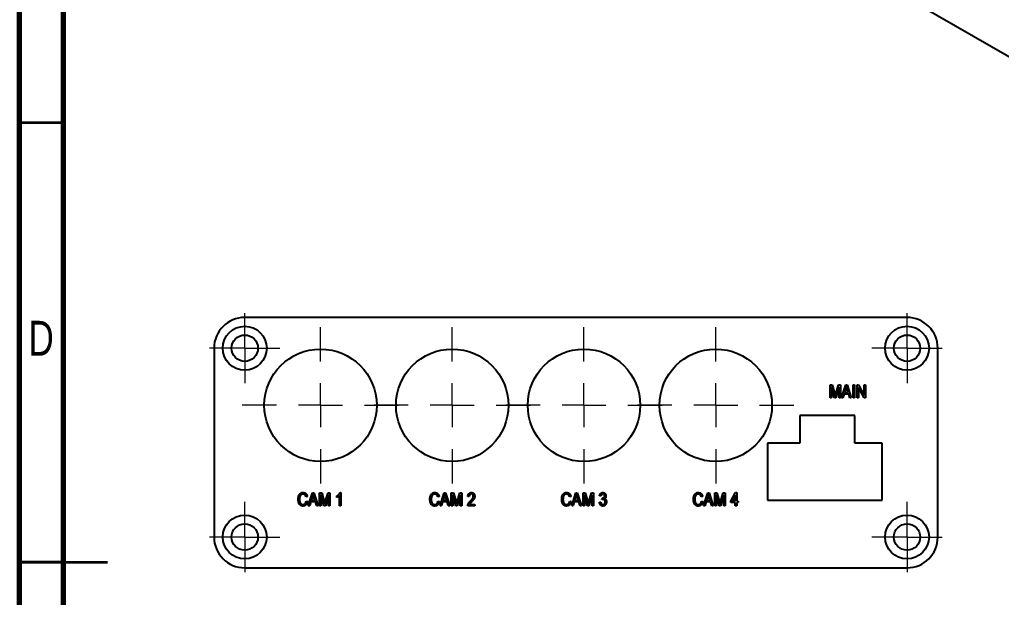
# Model space of a CAD drawing. Header units: millimetres. Extents: x 15 to 205, y 5 to 292.
# Drawn here: x 15 to 126.8, y 144.5 to 210.3 of the extents above; entities that cross this region are included whole.
import ezdxf

# ---------------------------------------------------------------- set-up
doc = ezdxf.new("R2010")
doc.units = ezdxf.units.MM
doc.styles.add('SLDTEXTSTYLE0', font='TXT', dxfattribs={"width": 0.75})

# ---------------------------------------------------------------- blocks, each defined once
blk = doc.blocks.new('SW_CENTERMARKSYMBOL_0')
at = {"color": 0, "linetype": 'Continuous', "lineweight": 0}
for p, q in [((0, 2.5), (0, 4)), ((0, 0), (0, 2.5)), ((-2.5, 0), (-4, 0)), ((0, 0), (-2.5, 0)), ((0, 0), (0, -2.5)), ((0, 0), (2.5, 0)), ((2.5, 0), (4, 0)), ((0, -2.5), (0, -4))]:
    blk.add_line(p, q, dxfattribs=at)
blk = doc.blocks.new('SW_CENTERMARKSYMBOL_1')
at = {"color": 0, "linetype": 'Continuous', "lineweight": 0}
for p, q in [((0, 2.5), (0, 4)), ((0, 0), (0, 2.5)), ((-2.5, 0), (-4, 0)), ((0, 0), (-2.5, 0)), ((0, 0), (0, -2.5)), ((0, 0), (2.5, 0)), ((2.5, 0), (4, 0)), ((0, -2.5), (0, -4))]:
    blk.add_line(p, q, dxfattribs=at)
blk = doc.blocks.new('SW_CENTERMARKSYMBOL_2')
at = {"color": 0, "linetype": 'Continuous', "lineweight": 0}
for p, q in [((0, 2.5), (0, 4)), ((0, 0), (0, 2.5)), ((-2.5, 0), (-4, 0)), ((0, 0), (-2.5, 0)), ((0, 0), (0, -2.5)), ((0, 0), (2.5, 0)), ((2.5, 0), (4, 0)), ((0, -2.5), (0, -4))]:
    blk.add_line(p, q, dxfattribs=at)
blk = doc.blocks.new('SW_CENTERMARKSYMBOL_3')
at = {"color": 0, "linetype": 'Continuous', "lineweight": 0}
for p, q in [((0, 2.5), (0, 4)), ((0, 0), (0, 2.5)), ((-2.5, 0), (-4, 0)), ((0, 0), (-2.5, 0)), ((0, 0), (0, -2.5)), ((0, 0), (2.5, 0)), ((2.5, 0), (4, 0)), ((0, -2.5), (0, -4))]:
    blk.add_line(p, q, dxfattribs=at)
blk = doc.blocks.new('SW_CENTERMARKSYMBOL_4')
at = {"color": 0, "linetype": 'Continuous', "lineweight": 0}
for p, q in [((0, 5), (0, 8.9)), ((0, 0), (0, 2.5)), ((-5, 0), (-8.9, 0)), ((0, 0), (-2.5, 0)), ((0, 0), (0, -2.5)), ((0, 0), (2.5, 0)), ((5, 0), (8.9, 0)), ((0, -5), (0, -8.9))]:
    blk.add_line(p, q, dxfattribs=at)
blk = doc.blocks.new('SW_CENTERMARKSYMBOL_5')
at = {"color": 0, "linetype": 'Continuous', "lineweight": 0}
for p, q in [((0, 5), (0, 8.9)), ((0, 0), (0, 2.5)), ((-5, 0), (-8.9, 0)), ((0, 0), (-2.5, 0)), ((0, 0), (0, -2.5)), ((0, 0), (2.5, 0)), ((5, 0), (8.9, 0)), ((0, -5), (0, -8.9))]:
    blk.add_line(p, q, dxfattribs=at)
blk = doc.blocks.new('SW_CENTERMARKSYMBOL_6')
at = {"color": 0, "linetype": 'Continuous', "lineweight": 0}
for p, q in [((0, 5), (0, 8.9)), ((0, 0), (0, 2.5)), ((-5, 0), (-8.9, 0)), ((0, 0), (-2.5, 0)), ((0, 0), (0, -2.5)), ((0, 0), (2.5, 0)), ((5, 0), (8.9, 0)), ((0, -5), (0, -8.9))]:
    blk.add_line(p, q, dxfattribs=at)
blk = doc.blocks.new('SW_CENTERMARKSYMBOL_7')
at = {"color": 0, "linetype": 'Continuous', "lineweight": 0}
for p, q in [((0, 5), (0, 8.9)), ((0, 0), (0, 2.5)), ((-5, 0), (-8.9, 0)), ((0, 0), (-2.5, 0)), ((0, 0), (0, -2.5)), ((0, 0), (2.5, 0)), ((5, 0), (8.9, 0)), ((0, -5), (0, -8.9))]:
    blk.add_line(p, q, dxfattribs=at)

msp = doc.modelspace()

# ---------------------------------------------------------------- linework, layer by layer
at = {"color": 7, "linetype": 'Continuous', "lineweight": 70}
for p, q in [((15, 5), (15, 292)), ((20, 10), (20, 287))]:
    msp.add_line(p, q, dxfattribs=at)
at = {"color": 7, "linetype": 'Continuous', "lineweight": 25}
for p, q in [((104.76, 219.24), (158.08, 188.46)), ((116.03, 176.35), (40.63, 176.35)), ((37.13, 172.85), (37.13, 151.35)), ((119.53, 151.35), (119.53, 172.85)), ((107.27, 168.68), (107.51, 168.68)), ((107.27, 167.18), (107.27, 168.68)), ((107.78, 167.18), (107.42, 168.49)), ((107.42, 168.49), (107.42, 167.18)), ((107.51, 168.68), (107.8, 167.62)), ((107.93, 167.64), (108.23, 168.68)), ((108.3, 168.42), (107.94, 167.18)), ((108.23, 168.68), (108.45, 168.68)), ((108.3, 167.18), (108.3, 168.42)), ((108.45, 168.68), (108.45, 167.18)), ((108.57, 167.18), (109.05, 168.68)), ((109.06, 168.24), (108.91, 167.8)), ((108.91, 167.8), (109.34, 167.8)), ((109.05, 168.68), (109.2, 168.68)), ((109.2, 168.68), (109.68, 167.18)), ((109.34, 167.8), (109.21, 168.22)), ((109.9, 168.68), (110.05, 168.68)), ((109.9, 167.18), (109.9, 168.68)), ((110.05, 168.68), (110.05, 167.18)), ((110.34, 168.68), (110.51, 168.68)), ((110.34, 167.18), (110.34, 168.68)), ((111.13, 167.18), (110.5, 168.37)), ((110.5, 168.37), (110.5, 167.18)), ((110.51, 168.68), (111.14, 167.48)), ((111.14, 168.68), (111.3, 168.68)), ((111.14, 167.48), (111.14, 168.68)), ((111.3, 168.68), (111.3, 167.18)), ((107.42, 167.18), (107.27, 167.18)), ((107.94, 167.18), (107.78, 167.18)), ((107.8, 167.62), (107.86, 167.4)), ((108.45, 167.18), (108.3, 167.18)), ((108.73, 167.18), (108.57, 167.18)), ((108.86, 167.63), (108.73, 167.18)), ((109.39, 167.63), (108.86, 167.63)), ((109.52, 167.18), (109.39, 167.63)), ((109.68, 167.18), (109.52, 167.18)), ((110.05, 167.18), (109.9, 167.18)), ((110.5, 167.18), (110.34, 167.18)), ((111.3, 167.18), (111.13, 167.18)), ((110.08, 165.18), (103.83, 165.18)), ((103.83, 165.18), (103.83, 162.03)), ((110.08, 162.03), (110.08, 165.18)), ((103.83, 162.03), (100.15, 162.03)), ((100.15, 162.03), (100.15, 155.55)), ((113.19, 162.03), (110.08, 162.03)), ((113.19, 155.55), (113.19, 162.03)), ((47.76, 155.97), (47.6, 155.93)), ((47.62, 155.42), (47.78, 155.38)), ((47.86, 154.9), (48.34, 156.4)), ((48.34, 155.96), (48.2, 155.52)), ((48.2, 155.52), (48.62, 155.52)), ((48.34, 156.4), (48.49, 156.4)), ((48.49, 156.4), (48.97, 154.9)), ((48.62, 155.52), (48.5, 155.93)), ((49.14, 156.4), (49.39, 156.4)), ((49.14, 154.9), (49.14, 156.4)), ((49.65, 154.9), (49.3, 156.21)), ((49.3, 156.21), (49.3, 154.9)), ((49.39, 156.4), (49.68, 155.34)), ((49.8, 155.35), (50.11, 156.4)), ((50.17, 156.14), (49.81, 154.9)), ((50.11, 156.4), (50.33, 156.4)), ((50.17, 154.9), (50.17, 156.14)), ((50.33, 156.4), (50.33, 154.9)), ((51.11, 155.85), (51.11, 156.03)), ((51.42, 154.9), (51.42, 156.09)), ((51.48, 156.42), (51.58, 156.42)), ((51.58, 156.42), (51.58, 154.9)), ((62.76, 155.97), (62.6, 155.93)), ((62.62, 155.42), (62.78, 155.38)), ((62.86, 154.9), (63.34, 156.4)), ((63.34, 155.96), (63.2, 155.52)), ((63.2, 155.52), (63.62, 155.52)), ((63.34, 156.4), (63.49, 156.4)), ((63.49, 156.4), (63.97, 154.9)), ((63.62, 155.52), (63.5, 155.93)), ((64.14, 156.4), (64.39, 156.4)), ((64.14, 154.9), (64.14, 156.4)), ((64.65, 154.9), (64.3, 156.21)), ((64.3, 156.21), (64.3, 154.9)), ((64.39, 156.4), (64.68, 155.34)), ((64.8, 155.35), (65.11, 156.4)), ((65.17, 156.14), (64.81, 154.9)), ((65.11, 156.4), (65.33, 156.4)), ((65.17, 154.9), (65.17, 156.14)), ((65.33, 156.4), (65.33, 154.9)), ((66.19, 155.95), (66.03, 155.97)), ((77.76, 155.97), (77.6, 155.93)), ((77.62, 155.42), (77.78, 155.38)), ((77.86, 154.9), (78.34, 156.4)), ((78.34, 155.96), (78.2, 155.52)), ((78.2, 155.52), (78.62, 155.52)), ((78.34, 156.4), (78.49, 156.4)), ((78.49, 156.4), (78.97, 154.9)), ((78.62, 155.52), (78.5, 155.93)), ((79.14, 156.4), (79.39, 156.4)), ((79.14, 154.9), (79.14, 156.4)), ((79.65, 154.9), (79.3, 156.21)), ((79.3, 156.21), (79.3, 154.9)), ((79.39, 156.4), (79.68, 155.34)), ((79.8, 155.35), (80.11, 156.4)), ((80.17, 156.14), (79.81, 154.9)), ((80.11, 156.4), (80.33, 156.4)), ((80.17, 154.9), (80.17, 156.14)), ((80.33, 156.4), (80.33, 154.9)), ((81.19, 156.03), (81.03, 156.05)), ((81.3, 155.62), (81.32, 155.79)), ((81.32, 155.79), (81.35, 155.79)), ((92.76, 155.97), (92.6, 155.93)), ((92.62, 155.42), (92.78, 155.38)), ((92.86, 154.9), (93.34, 156.4)), ((93.34, 155.96), (93.2, 155.52)), ((93.2, 155.52), (93.62, 155.52)), ((93.34, 156.4), (93.49, 156.4)), ((93.49, 156.4), (93.97, 154.9)), ((93.62, 155.52), (93.5, 155.93)), ((94.14, 156.4), (94.39, 156.4)), ((94.14, 154.9), (94.14, 156.4)), ((94.65, 154.9), (94.3, 156.21)), ((94.3, 156.21), (94.3, 154.9)), ((94.39, 156.4), (94.68, 155.34)), ((94.8, 155.35), (95.11, 156.4)), ((95.17, 156.14), (94.81, 154.9)), ((95.11, 156.4), (95.33, 156.4)), ((95.17, 154.9), (95.17, 156.14)), ((95.33, 156.4), (95.33, 154.9)), ((95.95, 155.44), (96.49, 156.42)), ((95.95, 155.27), (95.95, 155.44)), ((96.48, 156.12), (96.11, 155.44)), ((96.11, 155.44), (96.48, 155.44)), ((96.48, 155.44), (96.48, 156.12)), ((96.49, 156.42), (96.64, 156.42)), ((96.64, 156.42), (96.64, 155.44)), ((96.64, 155.44), (96.81, 155.44)), ((96.81, 155.44), (96.81, 155.27)), ((100.15, 155.55), (113.19, 155.55)), ((48.02, 154.9), (47.86, 154.9)), ((48.15, 155.35), (48.02, 154.9)), ((48.67, 155.35), (48.15, 155.35)), ((48.8, 154.9), (48.67, 155.35)), ((48.97, 154.9), (48.8, 154.9)), ((49.3, 154.9), (49.14, 154.9)), ((49.81, 154.9), (49.65, 154.9)), ((49.68, 155.34), (49.74, 155.11)), ((50.33, 154.9), (50.17, 154.9)), ((51.58, 154.9), (51.42, 154.9)), ((63.02, 154.9), (62.86, 154.9)), ((63.15, 155.35), (63.02, 154.9)), ((63.67, 155.35), (63.15, 155.35)), ((63.8, 154.9), (63.67, 155.35)), ((63.97, 154.9), (63.8, 154.9)), ((64.3, 154.9), (64.14, 154.9)), ((64.81, 154.9), (64.65, 154.9)), ((64.68, 155.34), (64.74, 155.11)), ((65.33, 154.9), (65.17, 154.9)), ((66.81, 154.9), (66.01, 154.9)), ((66.23, 155.07), (66.81, 155.07)), ((66.81, 155.07), (66.81, 154.9)), ((78.02, 154.9), (77.86, 154.9)), ((78.15, 155.35), (78.02, 154.9)), ((78.67, 155.35), (78.15, 155.35)), ((78.8, 154.9), (78.67, 155.35)), ((78.97, 154.9), (78.8, 154.9)), ((79.3, 154.9), (79.14, 154.9)), ((79.81, 154.9), (79.65, 154.9)), ((79.68, 155.34), (79.74, 155.11)), ((80.33, 154.9), (80.17, 154.9)), ((81.01, 155.31), (81.17, 155.33)), ((93.02, 154.9), (92.86, 154.9)), ((93.15, 155.35), (93.02, 154.9)), ((93.67, 155.35), (93.15, 155.35)), ((93.8, 154.9), (93.67, 155.35)), ((93.97, 154.9), (93.8, 154.9)), ((94.3, 154.9), (94.14, 154.9)), ((94.81, 154.9), (94.65, 154.9)), ((94.68, 155.34), (94.74, 155.11)), ((95.33, 154.9), (95.17, 154.9)), ((96.48, 155.27), (95.95, 155.27)), ((96.48, 154.9), (96.48, 155.27)), ((96.64, 154.9), (96.48, 154.9)), ((96.81, 155.27), (96.64, 155.27)), ((96.64, 155.27), (96.64, 154.9)), ((40.63, 147.85), (116.03, 147.85))]:
    msp.add_line(p, q, dxfattribs=at)
at = {"color": 7, "linetype": 'Continuous', "lineweight": 35}
for p, q in [((20, 198.5), (15, 198.5)), ((15, 148.5), (25, 148.5)), ((20, 148.5), (15, 148.5))]:
    msp.add_line(p, q, dxfattribs=at)
at = {"color": 7, "linetype": 'Continuous', "lineweight": 25}
for centre, radius in [((40.63, 172.85), 2.5), ((116.03, 172.85), 2.5), ((40.63, 172.85), 1.5), ((116.03, 172.85), 1.5), ((49.25, 166.35), 6.4), ((64.25, 166.35), 6.4), ((79.25, 166.35), 6.4), ((94.25, 166.35), 6.4), ((40.63, 151.35), 2.5), ((116.03, 151.35), 2.5), ((40.63, 151.35), 1.5), ((116.03, 151.35), 1.5)]:
    msp.add_circle(centre, radius, dxfattribs=at)
for centre, start, end in [((40.63, 172.85), 90, 180), ((116.03, 172.85), 0, 90), ((40.63, 151.35), 180, 270), ((116.03, 151.35), 270, 0)]:
    msp.add_arc(centre, 3.5, start, end, dxfattribs=at)
for points, knots in [([(109.13, 168.52), (109.12, 168.5), (109.11, 168.45), (109.1, 168.38), (109.08, 168.31), (109.06, 168.26), (109.06, 168.24)], [0, 0, 0, 0, 0.248875, 0.49742, 0.747941, 1, 1, 1, 1]), ([(109.21, 168.22), (109.21, 168.23), (109.2, 168.26), (109.18, 168.31), (109.17, 168.35), (109.16, 168.39), (109.15, 168.42), (109.14, 168.46), (109.13, 168.49), (109.13, 168.51), (109.13, 168.52)], [0, 0, 0, 0, 0.151074, 0.2949499, 0.4307193, 0.5599595, 0.6813574, 0.794418, 0.9012434, 1, 1, 1, 1]), ([(107.86, 167.4), (107.86, 167.4), (107.87, 167.42), (107.87, 167.44), (107.88, 167.47), (107.89, 167.5), (107.9, 167.53), (107.91, 167.56), (107.92, 167.6), (107.92, 167.62), (107.93, 167.64)], [0, 0, 0, 0, 0.090712, 0.190611, 0.302053, 0.422037, 0.551217, 0.690772, 0.840366, 1, 1, 1, 1]), ([(46.71, 155.66), (46.71, 155.68), (46.71, 155.72), (46.71, 155.77), (46.72, 155.83), (46.73, 155.88), (46.74, 155.93), (46.75, 155.98), (46.76, 156.03), (46.78, 156.07), (46.8, 156.11), (46.82, 156.15), (46.85, 156.19), (46.87, 156.22), (46.9, 156.25), (46.93, 156.28), (46.96, 156.31), (46.99, 156.33), (47.02, 156.35), (47.06, 156.37), (47.09, 156.38), (47.13, 156.4), (47.16, 156.41), (47.2, 156.41), (47.24, 156.42), (47.27, 156.42), (47.28, 156.42)], [0, 0, 0, 0, 0.056459, 0.110733, 0.162901, 0.213426, 0.26207, 0.309027, 0.354373, 0.398738, 0.441578, 0.483058, 0.523312, 0.562426, 0.600616, 0.63791, 0.674924, 0.711646, 0.748122, 0.783826, 0.819463, 0.854983, 0.890593, 0.926496, 0.962921, 1, 1, 1, 1]), ([(47.27, 154.88), (47.25, 154.88), (47.23, 154.88), (47.19, 154.88), (47.15, 154.89), (47.11, 154.9), (47.07, 154.91), (47.04, 154.92), (47.01, 154.94), (46.98, 154.96), (46.95, 154.98), (46.92, 155.01), (46.89, 155.04), (46.87, 155.07), (46.84, 155.1), (46.82, 155.14), (46.8, 155.18), (46.78, 155.23), (46.76, 155.27), (46.75, 155.32), (46.74, 155.37), (46.73, 155.43), (46.72, 155.48), (46.71, 155.54), (46.71, 155.6), (46.71, 155.64), (46.71, 155.66)], [0, 0, 0, 0, 0.038379, 0.075232, 0.111264, 0.146428, 0.18086, 0.214602, 0.248288, 0.282015, 0.316035, 0.350968, 0.38689, 0.424248, 0.463371, 0.504203, 0.546718, 0.591541, 0.637796, 0.68535, 0.733993, 0.783781, 0.835444, 0.888464, 0.943291, 1, 1, 1, 1]), ([(47.27, 156.24), (47.25, 156.24), (47.22, 156.24), (47.16, 156.23), (47.11, 156.21), (47.07, 156.19), (47.04, 156.16), (47.02, 156.14), (47, 156.12), (46.98, 156.1), (46.96, 156.08), (46.95, 156.05), (46.93, 156.02), (46.92, 155.99), (46.9, 155.95), (46.89, 155.92), (46.88, 155.88), (46.88, 155.84), (46.87, 155.8), (46.87, 155.75), (46.86, 155.71), (46.86, 155.67), (46.86, 155.66)], [0, 0, 0, 0, 0.0738595, 0.1441256, 0.2122889, 0.2798376, 0.3138511, 0.3489089, 0.3842001, 0.4207362, 0.459004, 0.4984771, 0.5393842, 0.5823617, 0.6270819, 0.6733453, 0.7220173, 0.7727906, 0.8258111, 0.8812416, 0.9395209, 1, 1, 1, 1]), ([(46.86, 155.66), (46.86, 155.63), (46.86, 155.59), (46.87, 155.52), (46.88, 155.45), (46.89, 155.39), (46.9, 155.34), (46.92, 155.29), (46.94, 155.24), (46.97, 155.2), (47, 155.17), (47.03, 155.14), (47.06, 155.11), (47.1, 155.09), (47.14, 155.07), (47.18, 155.06), (47.22, 155.05), (47.25, 155.05), (47.26, 155.05)], [0, 0, 0, 0, 0.089819, 0.174211, 0.253473, 0.327581, 0.396753, 0.461867, 0.523272, 0.581809, 0.637433, 0.690872, 0.742291, 0.79266, 0.842917, 0.893696, 0.945669, 1, 1, 1, 1]), ([(47.26, 155.05), (47.27, 155.05), (47.29, 155.05), (47.33, 155.06), (47.36, 155.07), (47.39, 155.08), (47.41, 155.09), (47.44, 155.1), (47.47, 155.12), (47.49, 155.14), (47.52, 155.17), (47.54, 155.2), (47.56, 155.23), (47.57, 155.26), (47.59, 155.3), (47.6, 155.34), (47.61, 155.38), (47.62, 155.41), (47.62, 155.42)], [0, 0, 0, 0, 0.058003, 0.114301, 0.169873, 0.224842, 0.27981, 0.334841, 0.390971, 0.449162, 0.50836, 0.569529, 0.633225, 0.699446, 0.768694, 0.841816, 0.918985, 1, 1, 1, 1]), ([(47.6, 155.93), (47.6, 155.94), (47.59, 155.97), (47.58, 156), (47.57, 156.04), (47.55, 156.07), (47.54, 156.09), (47.52, 156.12), (47.5, 156.14), (47.48, 156.16), (47.46, 156.18), (47.44, 156.2), (47.41, 156.21), (47.39, 156.22), (47.36, 156.23), (47.33, 156.24), (47.3, 156.24), (47.28, 156.24), (47.27, 156.24)], [0, 0, 0, 0, 0.079677, 0.155394, 0.227356, 0.295804, 0.361322, 0.423963, 0.484099, 0.542574, 0.598999, 0.654809, 0.710609, 0.765871, 0.822268, 0.87916, 0.93886, 1, 1, 1, 1]), ([(47.78, 155.38), (47.77, 155.36), (47.76, 155.32), (47.75, 155.27), (47.73, 155.21), (47.71, 155.16), (47.68, 155.12), (47.65, 155.07), (47.62, 155.04), (47.59, 155), (47.56, 154.97), (47.52, 154.95), (47.48, 154.93), (47.44, 154.91), (47.4, 154.89), (47.36, 154.89), (47.31, 154.88), (47.28, 154.88), (47.27, 154.88)], [0, 0, 0, 0, 0.080576, 0.15709, 0.229563, 0.298552, 0.364402, 0.427508, 0.488017, 0.547025, 0.604258, 0.660301, 0.715495, 0.770835, 0.82617, 0.882397, 0.940468, 1, 1, 1, 1]), ([(47.28, 156.42), (47.29, 156.42), (47.32, 156.42), (47.36, 156.41), (47.4, 156.4), (47.44, 156.39), (47.48, 156.37), (47.52, 156.35), (47.55, 156.33), (47.58, 156.3), (47.61, 156.27), (47.64, 156.24), (47.67, 156.2), (47.69, 156.16), (47.71, 156.12), (47.73, 156.07), (47.75, 156.02), (47.75, 155.99), (47.76, 155.97)], [0, 0, 0, 0, 0.0605769, 0.1189936, 0.176689, 0.2330336, 0.289727, 0.346194, 0.4035309, 0.46225, 0.5222257, 0.5833459, 0.6461273, 0.7108928, 0.778382, 0.8489812, 0.9225726, 1, 1, 1, 1]), ([(48.41, 156.24), (48.41, 156.22), (48.4, 156.17), (48.38, 156.1), (48.36, 156.03), (48.35, 155.98), (48.34, 155.96)], [0, 0, 0, 0, 0.248875, 0.49742, 0.747941, 1, 1, 1, 1]), ([(48.5, 155.93), (48.49, 155.95), (48.48, 155.98), (48.47, 156.02), (48.46, 156.06), (48.45, 156.1), (48.44, 156.14), (48.43, 156.18), (48.42, 156.21), (48.41, 156.23), (48.41, 156.24)], [0, 0, 0, 0, 0.151074, 0.29495, 0.430719, 0.55996, 0.681357, 0.794418, 0.901243, 1, 1, 1, 1]), ([(51.11, 156.03), (51.13, 156.04), (51.17, 156.07), (51.23, 156.11), (51.29, 156.16), (51.34, 156.21), (51.38, 156.26), (51.42, 156.31), (51.45, 156.36), (51.47, 156.4), (51.48, 156.42)], [0, 0, 0, 0, 0.135284, 0.26941, 0.402801, 0.536191, 0.665211, 0.785343, 0.896318, 1, 1, 1, 1]), ([(51.42, 156.09), (51.41, 156.07), (51.39, 156.05), (51.36, 156.02), (51.32, 155.99), (51.28, 155.95), (51.23, 155.92), (51.19, 155.9), (51.15, 155.87), (51.12, 155.86), (51.11, 155.85)], [0, 0, 0, 0, 0.111569, 0.231228, 0.361627, 0.501035, 0.640157, 0.769329, 0.889276, 1, 1, 1, 1]), ([(61.71, 155.66), (61.71, 155.68), (61.71, 155.72), (61.71, 155.77), (61.72, 155.83), (61.73, 155.88), (61.74, 155.93), (61.75, 155.98), (61.76, 156.03), (61.78, 156.07), (61.8, 156.11), (61.82, 156.15), (61.85, 156.19), (61.87, 156.22), (61.9, 156.25), (61.93, 156.28), (61.96, 156.31), (61.99, 156.33), (62.02, 156.35), (62.06, 156.37), (62.09, 156.38), (62.13, 156.4), (62.16, 156.41), (62.2, 156.41), (62.24, 156.42), (62.27, 156.42), (62.28, 156.42)], [0, 0, 0, 0, 0.056459, 0.110733, 0.162901, 0.213426, 0.26207, 0.309027, 0.354373, 0.398738, 0.441578, 0.483058, 0.523312, 0.562426, 0.600616, 0.63791, 0.674924, 0.711646, 0.748122, 0.783826, 0.819463, 0.854983, 0.890593, 0.926496, 0.962921, 1, 1, 1, 1]), ([(62.27, 154.88), (62.25, 154.88), (62.23, 154.88), (62.19, 154.88), (62.15, 154.89), (62.11, 154.9), (62.07, 154.91), (62.04, 154.92), (62.01, 154.94), (61.98, 154.96), (61.95, 154.98), (61.92, 155.01), (61.89, 155.04), (61.87, 155.07), (61.84, 155.1), (61.82, 155.14), (61.8, 155.18), (61.78, 155.23), (61.76, 155.27), (61.75, 155.32), (61.74, 155.37), (61.73, 155.43), (61.72, 155.48), (61.71, 155.54), (61.71, 155.6), (61.71, 155.64), (61.71, 155.66)], [0, 0, 0, 0, 0.038379, 0.075232, 0.111264, 0.146428, 0.18086, 0.214602, 0.248288, 0.282015, 0.316035, 0.350968, 0.38689, 0.424248, 0.463371, 0.504203, 0.546718, 0.591541, 0.637796, 0.68535, 0.733993, 0.783781, 0.835444, 0.888464, 0.943291, 1, 1, 1, 1]), ([(62.27, 156.24), (62.25, 156.24), (62.22, 156.24), (62.16, 156.23), (62.11, 156.21), (62.07, 156.19), (62.04, 156.16), (62.02, 156.14), (62, 156.12), (61.98, 156.1), (61.96, 156.08), (61.95, 156.05), (61.93, 156.02), (61.92, 155.99), (61.9, 155.95), (61.89, 155.92), (61.88, 155.88), (61.88, 155.84), (61.87, 155.8), (61.87, 155.75), (61.86, 155.71), (61.86, 155.67), (61.86, 155.66)], [0, 0, 0, 0, 0.073859, 0.144126, 0.212289, 0.279838, 0.313851, 0.348909, 0.3842, 0.420736, 0.459004, 0.498477, 0.539384, 0.582362, 0.627082, 0.673345, 0.722017, 0.772791, 0.825811, 0.881242, 0.939521, 1, 1, 1, 1]), ([(61.86, 155.66), (61.86, 155.63), (61.86, 155.59), (61.87, 155.52), (61.88, 155.45), (61.89, 155.39), (61.9, 155.34), (61.92, 155.29), (61.94, 155.24), (61.97, 155.2), (62, 155.17), (62.03, 155.14), (62.06, 155.11), (62.1, 155.09), (62.14, 155.07), (62.18, 155.06), (62.22, 155.05), (62.25, 155.05), (62.26, 155.05)], [0, 0, 0, 0, 0.089819, 0.174211, 0.253473, 0.327581, 0.396753, 0.461867, 0.523272, 0.581809, 0.637433, 0.690872, 0.742291, 0.79266, 0.842917, 0.893696, 0.945669, 1, 1, 1, 1]), ([(62.26, 155.05), (62.27, 155.05), (62.29, 155.05), (62.33, 155.06), (62.36, 155.07), (62.39, 155.08), (62.41, 155.09), (62.44, 155.1), (62.47, 155.12), (62.49, 155.14), (62.52, 155.17), (62.54, 155.2), (62.56, 155.23), (62.57, 155.26), (62.59, 155.3), (62.6, 155.34), (62.61, 155.38), (62.62, 155.41), (62.62, 155.42)], [0, 0, 0, 0, 0.058003, 0.114301, 0.169873, 0.224842, 0.27981, 0.334841, 0.390971, 0.449162, 0.50836, 0.569529, 0.633225, 0.699446, 0.768694, 0.841816, 0.918985, 1, 1, 1, 1]), ([(62.6, 155.93), (62.6, 155.94), (62.59, 155.97), (62.58, 156), (62.57, 156.04), (62.55, 156.07), (62.54, 156.09), (62.52, 156.12), (62.5, 156.14), (62.48, 156.16), (62.46, 156.18), (62.44, 156.2), (62.41, 156.21), (62.39, 156.22), (62.36, 156.23), (62.33, 156.24), (62.3, 156.24), (62.28, 156.24), (62.27, 156.24)], [0, 0, 0, 0, 0.079677, 0.155394, 0.227356, 0.295804, 0.361322, 0.423963, 0.484099, 0.542574, 0.598999, 0.654809, 0.710609, 0.765871, 0.822268, 0.87916, 0.93886, 1, 1, 1, 1]), ([(62.78, 155.38), (62.77, 155.36), (62.76, 155.32), (62.75, 155.27), (62.73, 155.21), (62.71, 155.16), (62.68, 155.12), (62.65, 155.07), (62.62, 155.04), (62.59, 155), (62.56, 154.97), (62.52, 154.95), (62.48, 154.93), (62.44, 154.91), (62.4, 154.89), (62.36, 154.89), (62.31, 154.88), (62.28, 154.88), (62.27, 154.88)], [0, 0, 0, 0, 0.080576, 0.15709, 0.229563, 0.298552, 0.364402, 0.427508, 0.488017, 0.547025, 0.604258, 0.660301, 0.715495, 0.770835, 0.82617, 0.882397, 0.940468, 1, 1, 1, 1]), ([(62.28, 156.42), (62.29, 156.42), (62.32, 156.42), (62.36, 156.41), (62.4, 156.4), (62.44, 156.39), (62.48, 156.37), (62.52, 156.35), (62.55, 156.33), (62.58, 156.3), (62.61, 156.27), (62.64, 156.24), (62.67, 156.2), (62.69, 156.16), (62.71, 156.12), (62.73, 156.07), (62.75, 156.02), (62.75, 155.99), (62.76, 155.97)], [0, 0, 0, 0, 0.0605769, 0.1189936, 0.176689, 0.2330336, 0.289727, 0.346194, 0.4035309, 0.46225, 0.5222257, 0.5833459, 0.6461273, 0.7108928, 0.778382, 0.8489812, 0.9225726, 1, 1, 1, 1]), ([(63.41, 156.24), (63.41, 156.22), (63.4, 156.17), (63.38, 156.1), (63.36, 156.03), (63.35, 155.98), (63.34, 155.96)], [0, 0, 0, 0, 0.248875, 0.49742, 0.747941, 1, 1, 1, 1]), ([(63.5, 155.93), (63.49, 155.95), (63.48, 155.98), (63.47, 156.02), (63.46, 156.06), (63.45, 156.1), (63.44, 156.14), (63.43, 156.18), (63.42, 156.21), (63.41, 156.23), (63.41, 156.24)], [0, 0, 0, 0, 0.151074, 0.29495, 0.430719, 0.55996, 0.681357, 0.794418, 0.901243, 1, 1, 1, 1]), ([(66.01, 154.9), (66.01, 154.91), (66.01, 154.93), (66.01, 154.95), (66.02, 154.98), (66.03, 155.01), (66.04, 155.04), (66.05, 155.07), (66.06, 155.11), (66.08, 155.14), (66.09, 155.17), (66.12, 155.21), (66.14, 155.25), (66.17, 155.29), (66.2, 155.33), (66.24, 155.37), (66.28, 155.41), (66.3, 155.44), (66.32, 155.45)], [0, 0, 0, 0, 0.042012, 0.085117, 0.130084, 0.176966, 0.226145, 0.27723, 0.330801, 0.38655, 0.445857, 0.509982, 0.578857, 0.653261, 0.731918, 0.816011, 0.905246, 1, 1, 1, 1]), ([(66.03, 155.97), (66.03, 155.99), (66.04, 156.02), (66.04, 156.07), (66.06, 156.12), (66.07, 156.16), (66.09, 156.2), (66.1, 156.24), (66.13, 156.27), (66.15, 156.3), (66.18, 156.33), (66.21, 156.35), (66.24, 156.37), (66.27, 156.39), (66.31, 156.4), (66.35, 156.41), (66.39, 156.42), (66.42, 156.42), (66.43, 156.42)], [0, 0, 0, 0, 0.08101, 0.157162, 0.229319, 0.2972, 0.36195, 0.423721, 0.483122, 0.540982, 0.597661, 0.653181, 0.707852, 0.763548, 0.819537, 0.87764, 0.937454, 1, 1, 1, 1]), ([(66.42, 156.26), (66.42, 156.26), (66.4, 156.26), (66.38, 156.26), (66.35, 156.25), (66.33, 156.24), (66.31, 156.23), (66.29, 156.22), (66.27, 156.2), (66.25, 156.18), (66.24, 156.16), (66.22, 156.14), (66.21, 156.11), (66.2, 156.08), (66.2, 156.05), (66.19, 156.02), (66.19, 155.99), (66.19, 155.96), (66.19, 155.95)], [0, 0, 0, 0, 0.058049, 0.113315, 0.167562, 0.221142, 0.275517, 0.329522, 0.385758, 0.443893, 0.503677, 0.564645, 0.628005, 0.695019, 0.764665, 0.83877, 0.91714, 1, 1, 1, 1]), ([(66.46, 155.36), (66.45, 155.35), (66.43, 155.33), (66.4, 155.3), (66.37, 155.27), (66.35, 155.25), (66.33, 155.23), (66.31, 155.21), (66.3, 155.19), (66.28, 155.16), (66.25, 155.13), (66.23, 155.09), (66.23, 155.07)], [0, 0, 0, 0, 0.12275, 0.234584, 0.336061, 0.42658, 0.506809, 0.575546, 0.634577, 0.682157, 0.846189, 1, 1, 1, 1]), ([(66.32, 155.45), (66.34, 155.47), (66.37, 155.5), (66.41, 155.55), (66.45, 155.6), (66.49, 155.64), (66.52, 155.68), (66.55, 155.72), (66.57, 155.75), (66.6, 155.79), (66.62, 155.84), (66.64, 155.89), (66.65, 155.95), (66.65, 155.98), (66.65, 156)], [0, 0, 0, 0, 0.10938, 0.210603, 0.304015, 0.389049, 0.466366, 0.53603, 0.597986, 0.652147, 0.749352, 0.838827, 0.921744, 1, 1, 1, 1]), ([(66.65, 156), (66.65, 156.01), (66.65, 156.03), (66.65, 156.05), (66.65, 156.08), (66.64, 156.1), (66.63, 156.13), (66.62, 156.15), (66.6, 156.17), (66.59, 156.19), (66.57, 156.21), (66.55, 156.22), (66.53, 156.23), (66.51, 156.24), (66.49, 156.25), (66.47, 156.26), (66.45, 156.26), (66.43, 156.26), (66.42, 156.26)], [0, 0, 0, 0, 0.07278, 0.142148, 0.209183, 0.274292, 0.337769, 0.400757, 0.462801, 0.525595, 0.58754, 0.647529, 0.706323, 0.7637, 0.821374, 0.879619, 0.93891, 1, 1, 1, 1]), ([(66.43, 156.42), (66.45, 156.42), (66.48, 156.42), (66.52, 156.41), (66.56, 156.4), (66.6, 156.39), (66.63, 156.37), (66.66, 156.35), (66.69, 156.32), (66.71, 156.29), (66.74, 156.26), (66.76, 156.22), (66.77, 156.19), (66.79, 156.15), (66.8, 156.11), (66.8, 156.08), (66.81, 156.04), (66.81, 156.01), (66.81, 156)], [0, 0, 0, 0, 0.071329, 0.138888, 0.203488, 0.265389, 0.326147, 0.38585, 0.446421, 0.508506, 0.570717, 0.631986, 0.692943, 0.753165, 0.813397, 0.874732, 0.936834, 1, 1, 1, 1]), ([(66.81, 156), (66.81, 155.98), (66.81, 155.96), (66.81, 155.92), (66.8, 155.89), (66.79, 155.85), (66.78, 155.82), (66.77, 155.79), (66.75, 155.75), (66.74, 155.72), (66.72, 155.68), (66.69, 155.64), (66.66, 155.6), (66.63, 155.56), (66.59, 155.52), (66.55, 155.47), (66.51, 155.42), (66.47, 155.38), (66.46, 155.36)], [0, 0, 0, 0, 0.0487835, 0.0969314, 0.1450915, 0.1933978, 0.2422569, 0.2911229, 0.3408352, 0.3915951, 0.4457719, 0.5061126, 0.5725065, 0.6449506, 0.7242299, 0.8096884, 0.9016917, 1, 1, 1, 1]), ([(76.71, 155.66), (76.71, 155.68), (76.71, 155.72), (76.71, 155.77), (76.72, 155.83), (76.73, 155.88), (76.74, 155.93), (76.75, 155.98), (76.76, 156.03), (76.78, 156.07), (76.8, 156.11), (76.82, 156.15), (76.85, 156.19), (76.87, 156.22), (76.9, 156.25), (76.93, 156.28), (76.96, 156.31), (76.99, 156.33), (77.02, 156.35), (77.06, 156.37), (77.09, 156.38), (77.13, 156.4), (77.16, 156.41), (77.2, 156.41), (77.24, 156.42), (77.27, 156.42), (77.28, 156.42)], [0, 0, 0, 0, 0.056459, 0.110733, 0.162901, 0.213426, 0.26207, 0.309027, 0.354373, 0.398738, 0.441578, 0.483058, 0.523312, 0.562426, 0.600616, 0.63791, 0.674924, 0.711646, 0.748122, 0.783826, 0.819463, 0.854983, 0.890593, 0.926496, 0.962921, 1, 1, 1, 1]), ([(77.27, 154.88), (77.25, 154.88), (77.23, 154.88), (77.19, 154.88), (77.15, 154.89), (77.11, 154.9), (77.07, 154.91), (77.04, 154.92), (77.01, 154.94), (76.98, 154.96), (76.95, 154.98), (76.92, 155.01), (76.89, 155.04), (76.87, 155.07), (76.84, 155.1), (76.82, 155.14), (76.8, 155.18), (76.78, 155.23), (76.76, 155.27), (76.75, 155.32), (76.74, 155.37), (76.73, 155.43), (76.72, 155.48), (76.71, 155.54), (76.71, 155.6), (76.71, 155.64), (76.71, 155.66)], [0, 0, 0, 0, 0.038379, 0.075232, 0.111264, 0.146428, 0.18086, 0.214602, 0.248288, 0.282015, 0.316035, 0.350968, 0.38689, 0.424248, 0.463371, 0.504203, 0.546718, 0.591541, 0.637796, 0.68535, 0.733993, 0.783781, 0.835444, 0.888464, 0.943291, 1, 1, 1, 1]), ([(77.27, 156.24), (77.25, 156.24), (77.22, 156.24), (77.16, 156.23), (77.11, 156.21), (77.07, 156.19), (77.04, 156.16), (77.02, 156.14), (77, 156.12), (76.98, 156.1), (76.96, 156.08), (76.95, 156.05), (76.93, 156.02), (76.92, 155.99), (76.9, 155.95), (76.89, 155.92), (76.88, 155.88), (76.88, 155.84), (76.87, 155.8), (76.87, 155.75), (76.86, 155.71), (76.86, 155.67), (76.86, 155.66)], [0, 0, 0, 0, 0.073859, 0.144126, 0.212289, 0.279838, 0.313851, 0.348909, 0.3842, 0.420736, 0.459004, 0.498477, 0.539384, 0.582362, 0.627082, 0.673345, 0.722017, 0.772791, 0.825811, 0.881242, 0.939521, 1, 1, 1, 1]), ([(76.86, 155.66), (76.86, 155.63), (76.86, 155.59), (76.87, 155.52), (76.88, 155.45), (76.89, 155.39), (76.9, 155.34), (76.92, 155.29), (76.94, 155.24), (76.97, 155.2), (77, 155.17), (77.03, 155.14), (77.06, 155.11), (77.1, 155.09), (77.14, 155.07), (77.18, 155.06), (77.22, 155.05), (77.25, 155.05), (77.26, 155.05)], [0, 0, 0, 0, 0.089819, 0.174211, 0.253473, 0.327581, 0.396753, 0.461867, 0.523272, 0.581809, 0.637433, 0.690872, 0.742291, 0.79266, 0.842917, 0.893696, 0.945669, 1, 1, 1, 1]), ([(77.26, 155.05), (77.27, 155.05), (77.29, 155.05), (77.33, 155.06), (77.36, 155.07), (77.39, 155.08), (77.41, 155.09), (77.44, 155.1), (77.47, 155.12), (77.49, 155.14), (77.52, 155.17), (77.54, 155.2), (77.56, 155.23), (77.57, 155.26), (77.59, 155.3), (77.6, 155.34), (77.61, 155.38), (77.62, 155.41), (77.62, 155.42)], [0, 0, 0, 0, 0.058003, 0.114301, 0.169873, 0.224842, 0.27981, 0.334841, 0.390971, 0.449162, 0.50836, 0.569529, 0.633225, 0.699446, 0.768694, 0.841816, 0.918985, 1, 1, 1, 1]), ([(77.6, 155.93), (77.6, 155.94), (77.59, 155.97), (77.58, 156), (77.57, 156.04), (77.55, 156.07), (77.54, 156.09), (77.52, 156.12), (77.5, 156.14), (77.48, 156.16), (77.46, 156.18), (77.44, 156.2), (77.41, 156.21), (77.39, 156.22), (77.36, 156.23), (77.33, 156.24), (77.3, 156.24), (77.28, 156.24), (77.27, 156.24)], [0, 0, 0, 0, 0.079677, 0.155394, 0.227356, 0.295804, 0.361322, 0.423963, 0.484099, 0.542574, 0.598999, 0.654809, 0.710609, 0.765871, 0.822268, 0.87916, 0.93886, 1, 1, 1, 1]), ([(77.78, 155.38), (77.77, 155.36), (77.76, 155.32), (77.75, 155.27), (77.73, 155.21), (77.71, 155.16), (77.68, 155.12), (77.65, 155.07), (77.62, 155.04), (77.59, 155), (77.56, 154.97), (77.52, 154.95), (77.48, 154.93), (77.44, 154.91), (77.4, 154.89), (77.36, 154.89), (77.31, 154.88), (77.28, 154.88), (77.27, 154.88)], [0, 0, 0, 0, 0.080576, 0.15709, 0.229563, 0.298552, 0.364402, 0.427508, 0.488017, 0.547025, 0.604258, 0.660301, 0.715495, 0.770835, 0.82617, 0.882397, 0.940468, 1, 1, 1, 1]), ([(77.28, 156.42), (77.29, 156.42), (77.32, 156.42), (77.36, 156.41), (77.4, 156.4), (77.44, 156.39), (77.48, 156.37), (77.52, 156.35), (77.55, 156.33), (77.58, 156.3), (77.61, 156.27), (77.64, 156.24), (77.67, 156.2), (77.69, 156.16), (77.71, 156.12), (77.73, 156.07), (77.75, 156.02), (77.75, 155.99), (77.76, 155.97)], [0, 0, 0, 0, 0.060577, 0.118994, 0.176689, 0.233034, 0.289727, 0.346194, 0.403531, 0.46225, 0.522226, 0.583346, 0.646127, 0.710893, 0.778382, 0.848981, 0.922573, 1, 1, 1, 1]), ([(78.41, 156.24), (78.41, 156.22), (78.4, 156.17), (78.38, 156.1), (78.36, 156.03), (78.35, 155.98), (78.34, 155.96)], [0, 0, 0, 0, 0.248875, 0.49742, 0.747941, 1, 1, 1, 1]), ([(78.5, 155.93), (78.49, 155.95), (78.48, 155.98), (78.47, 156.02), (78.46, 156.06), (78.45, 156.1), (78.44, 156.14), (78.43, 156.18), (78.42, 156.21), (78.41, 156.23), (78.41, 156.24)], [0, 0, 0, 0, 0.151074, 0.2949499, 0.4307193, 0.5599595, 0.6813574, 0.794418, 0.9012434, 1, 1, 1, 1]), ([(81.03, 156.05), (81.03, 156.06), (81.04, 156.09), (81.05, 156.13), (81.06, 156.17), (81.08, 156.21), (81.09, 156.24), (81.11, 156.27), (81.13, 156.3), (81.16, 156.32), (81.18, 156.35), (81.21, 156.36), (81.24, 156.38), (81.27, 156.39), (81.3, 156.4), (81.33, 156.41), (81.36, 156.42), (81.39, 156.42), (81.4, 156.42)], [0, 0, 0, 0, 0.0787344, 0.1535873, 0.224356, 0.2921102, 0.3570934, 0.4197681, 0.4806494, 0.5402799, 0.5989478, 0.6560317, 0.7123344, 0.7681152, 0.8246273, 0.8817432, 0.9400191, 1, 1, 1, 1]), ([(81.4, 156.26), (81.39, 156.26), (81.36, 156.26), (81.32, 156.25), (81.29, 156.23), (81.26, 156.21), (81.25, 156.19), (81.23, 156.17), (81.22, 156.15), (81.21, 156.13), (81.2, 156.11), (81.2, 156.08), (81.19, 156.06), (81.19, 156.04), (81.19, 156.03)], [0, 0, 0, 0, 0.115765, 0.225203, 0.334943, 0.448158, 0.50712, 0.567286, 0.630622, 0.696558, 0.766266, 0.840094, 0.917481, 1, 1, 1, 1]), ([(81.41, 155.64), (81.4, 155.64), (81.39, 155.64), (81.36, 155.63), (81.33, 155.63), (81.31, 155.62), (81.3, 155.62)], [0, 0, 0, 0, 0.208161, 0.443743, 0.707986, 1, 1, 1, 1]), ([(81.35, 155.79), (81.36, 155.79), (81.37, 155.79), (81.4, 155.8), (81.42, 155.8), (81.45, 155.81), (81.47, 155.82), (81.49, 155.83), (81.51, 155.84), (81.53, 155.86), (81.54, 155.87), (81.56, 155.89), (81.57, 155.91), (81.58, 155.94), (81.59, 155.96), (81.59, 155.98), (81.6, 156.01), (81.6, 156.03), (81.6, 156.04)], [0, 0, 0, 0, 0.069029, 0.134699, 0.198856, 0.260636, 0.320385, 0.380768, 0.440336, 0.500789, 0.561123, 0.621432, 0.680857, 0.74052, 0.801803, 0.865366, 0.93094, 1, 1, 1, 1]), ([(81.4, 156.42), (81.41, 156.42), (81.43, 156.42), (81.47, 156.41), (81.5, 156.4), (81.54, 156.39), (81.57, 156.37), (81.6, 156.35), (81.62, 156.33), (81.65, 156.31), (81.67, 156.28), (81.69, 156.25), (81.71, 156.21), (81.73, 156.18), (81.74, 156.14), (81.75, 156.11), (81.75, 156.07), (81.75, 156.04), (81.75, 156.03)], [0, 0, 0, 0, 0.061722, 0.121428, 0.180226, 0.23843, 0.296817, 0.356015, 0.417175, 0.480545, 0.54415, 0.607086, 0.669928, 0.732369, 0.796429, 0.862167, 0.929503, 1, 1, 1, 1]), ([(81.6, 156.04), (81.6, 156.05), (81.59, 156.08), (81.58, 156.13), (81.57, 156.17), (81.54, 156.2), (81.51, 156.23), (81.48, 156.25), (81.44, 156.26), (81.42, 156.26), (81.4, 156.26)], [0, 0, 0, 0, 0.146093, 0.280765, 0.407853, 0.533013, 0.654305, 0.768539, 0.88212, 1, 1, 1, 1]), ([(81.65, 155.35), (81.65, 155.36), (81.65, 155.38), (81.65, 155.41), (81.65, 155.44), (81.64, 155.47), (81.63, 155.49), (81.62, 155.52), (81.6, 155.54), (81.58, 155.56), (81.57, 155.58), (81.55, 155.59), (81.53, 155.61), (81.51, 155.62), (81.48, 155.63), (81.46, 155.63), (81.44, 155.64), (81.42, 155.64), (81.41, 155.64)], [0, 0, 0, 0, 0.075532, 0.147058, 0.215855, 0.282505, 0.34712, 0.410772, 0.473181, 0.5356, 0.596603, 0.656248, 0.713669, 0.769949, 0.826151, 0.882829, 0.940268, 1, 1, 1, 1]), ([(81.75, 156.03), (81.75, 156.01), (81.75, 155.98), (81.74, 155.93), (81.73, 155.89), (81.71, 155.84), (81.68, 155.81), (81.65, 155.77), (81.62, 155.74), (81.6, 155.73), (81.58, 155.72)], [0, 0, 0, 0, 0.136264, 0.266121, 0.391535, 0.515483, 0.637212, 0.757167, 0.877123, 1, 1, 1, 1]), ([(81.58, 155.72), (81.59, 155.72), (81.62, 155.71), (81.65, 155.69), (81.68, 155.68), (81.7, 155.65), (81.73, 155.63), (81.75, 155.6), (81.77, 155.56), (81.78, 155.53), (81.79, 155.49), (81.8, 155.44), (81.81, 155.4), (81.81, 155.37), (81.81, 155.35)], [0, 0, 0, 0, 0.078766, 0.153899, 0.226583, 0.298345, 0.371388, 0.447855, 0.529393, 0.616012, 0.707098, 0.80074, 0.89809, 1, 1, 1, 1]), ([(91.71, 155.66), (91.71, 155.68), (91.71, 155.72), (91.71, 155.77), (91.72, 155.83), (91.73, 155.88), (91.74, 155.93), (91.75, 155.98), (91.76, 156.03), (91.78, 156.07), (91.8, 156.11), (91.82, 156.15), (91.85, 156.19), (91.87, 156.22), (91.9, 156.25), (91.93, 156.28), (91.96, 156.31), (91.99, 156.33), (92.02, 156.35), (92.06, 156.37), (92.09, 156.38), (92.13, 156.4), (92.16, 156.41), (92.2, 156.41), (92.24, 156.42), (92.27, 156.42), (92.28, 156.42)], [0, 0, 0, 0, 0.056459, 0.110733, 0.162901, 0.213426, 0.26207, 0.309027, 0.354373, 0.398738, 0.441578, 0.483058, 0.523312, 0.562426, 0.600616, 0.63791, 0.674924, 0.711646, 0.748122, 0.783826, 0.819463, 0.854983, 0.890593, 0.926496, 0.962921, 1, 1, 1, 1]), ([(92.27, 154.88), (92.25, 154.88), (92.23, 154.88), (92.19, 154.88), (92.15, 154.89), (92.11, 154.9), (92.07, 154.91), (92.04, 154.92), (92.01, 154.94), (91.98, 154.96), (91.95, 154.98), (91.92, 155.01), (91.89, 155.04), (91.87, 155.07), (91.84, 155.1), (91.82, 155.14), (91.8, 155.18), (91.78, 155.23), (91.76, 155.27), (91.75, 155.32), (91.74, 155.37), (91.73, 155.43), (91.72, 155.48), (91.71, 155.54), (91.71, 155.6), (91.71, 155.64), (91.71, 155.66)], [0, 0, 0, 0, 0.038379, 0.075232, 0.111264, 0.146428, 0.18086, 0.214602, 0.248288, 0.282015, 0.316035, 0.350968, 0.38689, 0.424248, 0.463371, 0.504203, 0.546718, 0.591541, 0.637796, 0.68535, 0.733993, 0.783781, 0.835444, 0.888464, 0.943291, 1, 1, 1, 1]), ([(92.27, 156.24), (92.25, 156.24), (92.22, 156.24), (92.16, 156.23), (92.11, 156.21), (92.07, 156.19), (92.04, 156.16), (92.02, 156.14), (92, 156.12), (91.98, 156.1), (91.96, 156.08), (91.95, 156.05), (91.93, 156.02), (91.92, 155.99), (91.9, 155.95), (91.89, 155.92), (91.88, 155.88), (91.88, 155.84), (91.87, 155.8), (91.87, 155.75), (91.86, 155.71), (91.86, 155.67), (91.86, 155.66)], [0, 0, 0, 0, 0.0738595, 0.1441256, 0.2122889, 0.2798376, 0.3138511, 0.3489089, 0.3842001, 0.4207362, 0.459004, 0.4984771, 0.5393842, 0.5823617, 0.6270819, 0.6733453, 0.7220173, 0.7727906, 0.8258111, 0.8812416, 0.9395209, 1, 1, 1, 1]), ([(91.86, 155.66), (91.86, 155.63), (91.86, 155.59), (91.87, 155.52), (91.88, 155.45), (91.89, 155.39), (91.9, 155.34), (91.92, 155.29), (91.94, 155.24), (91.97, 155.2), (92, 155.17), (92.03, 155.14), (92.06, 155.11), (92.1, 155.09), (92.14, 155.07), (92.18, 155.06), (92.22, 155.05), (92.25, 155.05), (92.26, 155.05)], [0, 0, 0, 0, 0.089819, 0.174211, 0.253473, 0.327581, 0.396753, 0.461867, 0.523272, 0.581809, 0.637433, 0.690872, 0.742291, 0.79266, 0.842917, 0.893696, 0.945669, 1, 1, 1, 1]), ([(92.26, 155.05), (92.27, 155.05), (92.29, 155.05), (92.33, 155.06), (92.36, 155.07), (92.39, 155.08), (92.41, 155.09), (92.44, 155.1), (92.47, 155.12), (92.49, 155.14), (92.52, 155.17), (92.54, 155.2), (92.56, 155.23), (92.57, 155.26), (92.59, 155.3), (92.6, 155.34), (92.61, 155.38), (92.62, 155.41), (92.62, 155.42)], [0, 0, 0, 0, 0.058003, 0.114301, 0.169873, 0.224842, 0.27981, 0.334841, 0.390971, 0.449162, 0.50836, 0.569529, 0.633225, 0.699446, 0.768694, 0.841816, 0.918985, 1, 1, 1, 1]), ([(92.6, 155.93), (92.6, 155.94), (92.59, 155.97), (92.58, 156), (92.57, 156.04), (92.55, 156.07), (92.54, 156.09), (92.52, 156.12), (92.5, 156.14), (92.48, 156.16), (92.46, 156.18), (92.44, 156.2), (92.41, 156.21), (92.39, 156.22), (92.36, 156.23), (92.33, 156.24), (92.3, 156.24), (92.28, 156.24), (92.27, 156.24)], [0, 0, 0, 0, 0.079677, 0.155394, 0.227356, 0.295804, 0.361322, 0.423963, 0.484099, 0.542574, 0.598999, 0.654809, 0.710609, 0.765871, 0.822268, 0.87916, 0.93886, 1, 1, 1, 1]), ([(92.78, 155.38), (92.77, 155.36), (92.76, 155.32), (92.75, 155.27), (92.73, 155.21), (92.71, 155.16), (92.68, 155.12), (92.65, 155.07), (92.62, 155.04), (92.59, 155), (92.56, 154.97), (92.52, 154.95), (92.48, 154.93), (92.44, 154.91), (92.4, 154.89), (92.36, 154.89), (92.31, 154.88), (92.28, 154.88), (92.27, 154.88)], [0, 0, 0, 0, 0.080576, 0.15709, 0.229563, 0.298552, 0.364402, 0.427508, 0.488017, 0.547025, 0.604258, 0.660301, 0.715495, 0.770835, 0.82617, 0.882397, 0.940468, 1, 1, 1, 1]), ([(92.28, 156.42), (92.29, 156.42), (92.32, 156.42), (92.36, 156.41), (92.4, 156.4), (92.44, 156.39), (92.48, 156.37), (92.52, 156.35), (92.55, 156.33), (92.58, 156.3), (92.61, 156.27), (92.64, 156.24), (92.67, 156.2), (92.69, 156.16), (92.71, 156.12), (92.73, 156.07), (92.75, 156.02), (92.75, 155.99), (92.76, 155.97)], [0, 0, 0, 0, 0.0605769, 0.1189936, 0.176689, 0.2330336, 0.289727, 0.346194, 0.4035309, 0.46225, 0.5222257, 0.5833459, 0.6461273, 0.7108928, 0.778382, 0.8489812, 0.9225726, 1, 1, 1, 1]), ([(93.41, 156.24), (93.41, 156.22), (93.4, 156.17), (93.38, 156.1), (93.36, 156.03), (93.35, 155.98), (93.34, 155.96)], [0, 0, 0, 0, 0.248875, 0.49742, 0.747941, 1, 1, 1, 1]), ([(93.5, 155.93), (93.49, 155.95), (93.48, 155.98), (93.47, 156.02), (93.46, 156.06), (93.45, 156.1), (93.44, 156.14), (93.43, 156.18), (93.42, 156.21), (93.41, 156.23), (93.41, 156.24)], [0, 0, 0, 0, 0.151074, 0.29495, 0.430719, 0.55996, 0.681357, 0.794418, 0.901243, 1, 1, 1, 1]), ([(49.74, 155.11), (49.74, 155.12), (49.74, 155.14), (49.75, 155.16), (49.76, 155.19), (49.76, 155.22), (49.77, 155.25), (49.78, 155.28), (49.79, 155.32), (49.8, 155.34), (49.8, 155.35)], [0, 0, 0, 0, 0.090712, 0.190611, 0.302053, 0.422037, 0.551217, 0.690772, 0.840366, 1, 1, 1, 1]), ([(64.74, 155.11), (64.74, 155.12), (64.74, 155.14), (64.75, 155.16), (64.76, 155.19), (64.76, 155.22), (64.77, 155.25), (64.78, 155.28), (64.79, 155.32), (64.8, 155.34), (64.8, 155.35)], [0, 0, 0, 0, 0.090712, 0.190611, 0.302053, 0.422037, 0.551217, 0.690772, 0.840366, 1, 1, 1, 1]), ([(79.74, 155.11), (79.74, 155.12), (79.74, 155.14), (79.75, 155.16), (79.76, 155.19), (79.76, 155.22), (79.77, 155.25), (79.78, 155.28), (79.79, 155.32), (79.8, 155.34), (79.8, 155.35)], [0, 0, 0, 0, 0.090712, 0.190611, 0.302053, 0.422037, 0.551217, 0.690772, 0.840366, 1, 1, 1, 1]), ([(81.4, 154.88), (81.39, 154.88), (81.36, 154.88), (81.33, 154.88), (81.29, 154.89), (81.26, 154.91), (81.22, 154.92), (81.19, 154.94), (81.16, 154.97), (81.14, 154.99), (81.11, 155.02), (81.09, 155.06), (81.07, 155.09), (81.05, 155.13), (81.04, 155.17), (81.02, 155.21), (81.02, 155.26), (81.01, 155.29), (81.01, 155.31)], [0, 0, 0, 0, 0.059955, 0.118098, 0.175046, 0.231454, 0.287781, 0.345525, 0.404017, 0.465187, 0.52726, 0.589365, 0.652798, 0.717707, 0.784146, 0.852971, 0.924943, 1, 1, 1, 1]), ([(81.17, 155.33), (81.17, 155.31), (81.17, 155.29), (81.18, 155.26), (81.19, 155.23), (81.2, 155.2), (81.21, 155.17), (81.22, 155.15), (81.23, 155.13), (81.25, 155.11), (81.26, 155.09), (81.28, 155.07), (81.3, 155.06), (81.32, 155.05), (81.34, 155.04), (81.36, 155.04), (81.38, 155.03), (81.4, 155.03), (81.4, 155.03)], [0, 0, 0, 0, 0.087015, 0.16956, 0.246923, 0.320217, 0.388752, 0.453783, 0.515052, 0.573662, 0.629076, 0.682899, 0.734725, 0.786273, 0.837947, 0.890063, 0.943825, 1, 1, 1, 1]), ([(81.4, 155.03), (81.41, 155.03), (81.43, 155.03), (81.45, 155.04), (81.48, 155.05), (81.5, 155.06), (81.52, 155.07), (81.54, 155.08), (81.56, 155.1), (81.58, 155.12), (81.6, 155.14), (81.61, 155.17), (81.63, 155.19), (81.64, 155.22), (81.64, 155.25), (81.65, 155.28), (81.65, 155.31), (81.65, 155.34), (81.65, 155.35)], [0, 0, 0, 0, 0.0565024, 0.1110564, 0.1655087, 0.220329, 0.2757408, 0.3332851, 0.3929748, 0.4555092, 0.5194402, 0.5835877, 0.6480552, 0.7143507, 0.7813228, 0.8513325, 0.9237956, 1, 1, 1, 1]), ([(81.81, 155.35), (81.81, 155.33), (81.81, 155.3), (81.8, 155.25), (81.79, 155.2), (81.78, 155.16), (81.76, 155.12), (81.74, 155.08), (81.72, 155.04), (81.69, 155.01), (81.66, 154.98), (81.63, 154.95), (81.59, 154.93), (81.56, 154.91), (81.52, 154.9), (81.48, 154.89), (81.44, 154.88), (81.41, 154.88), (81.4, 154.88)], [0, 0, 0, 0, 0.0729982, 0.1425151, 0.2102807, 0.2755109, 0.3397595, 0.4026893, 0.4662962, 0.5298896, 0.5925946, 0.6527762, 0.711658, 0.7689098, 0.8256141, 0.8826238, 0.940512, 1, 1, 1, 1]), ([(94.74, 155.11), (94.74, 155.12), (94.74, 155.14), (94.75, 155.16), (94.76, 155.19), (94.76, 155.22), (94.77, 155.25), (94.78, 155.28), (94.79, 155.32), (94.8, 155.34), (94.8, 155.35)], [0, 0, 0, 0, 0.090712, 0.190611, 0.302053, 0.422037, 0.551217, 0.690772, 0.840366, 1, 1, 1, 1])]:
    msp.add_open_spline(points, degree=3, knots=knots, dxfattribs=at)

# ---------------------------------------------------------------- block references
at = {"color": 7, "linetype": 'Continuous', "lineweight": 0}
for name, p in [('SW_CENTERMARKSYMBOL_1', (40.63, 172.85)), ('SW_CENTERMARKSYMBOL_0', (116.03, 172.85)), ('SW_CENTERMARKSYMBOL_7', (49.25, 166.35)), ('SW_CENTERMARKSYMBOL_6', (64.25, 166.35)), ('SW_CENTERMARKSYMBOL_5', (79.25, 166.35)), ('SW_CENTERMARKSYMBOL_4', (94.25, 166.35)), ('SW_CENTERMARKSYMBOL_2', (40.63, 151.35)), ('SW_CENTERMARKSYMBOL_3', (116.03, 151.35))]:
    msp.add_blockref(name, p, dxfattribs=at)

# ---------------------------------------------------------------- texts
at = {"color": 7, "linetype": 'Continuous', "lineweight": 0, "insert": (17.45, 175.97), "char_height": 3.97, "attachment_point": 2, "style": 'SLDTEXTSTYLE0'}
msp.add_mtext('D', dxfattribs=at)

doc.saveas('drawing.dxf')
